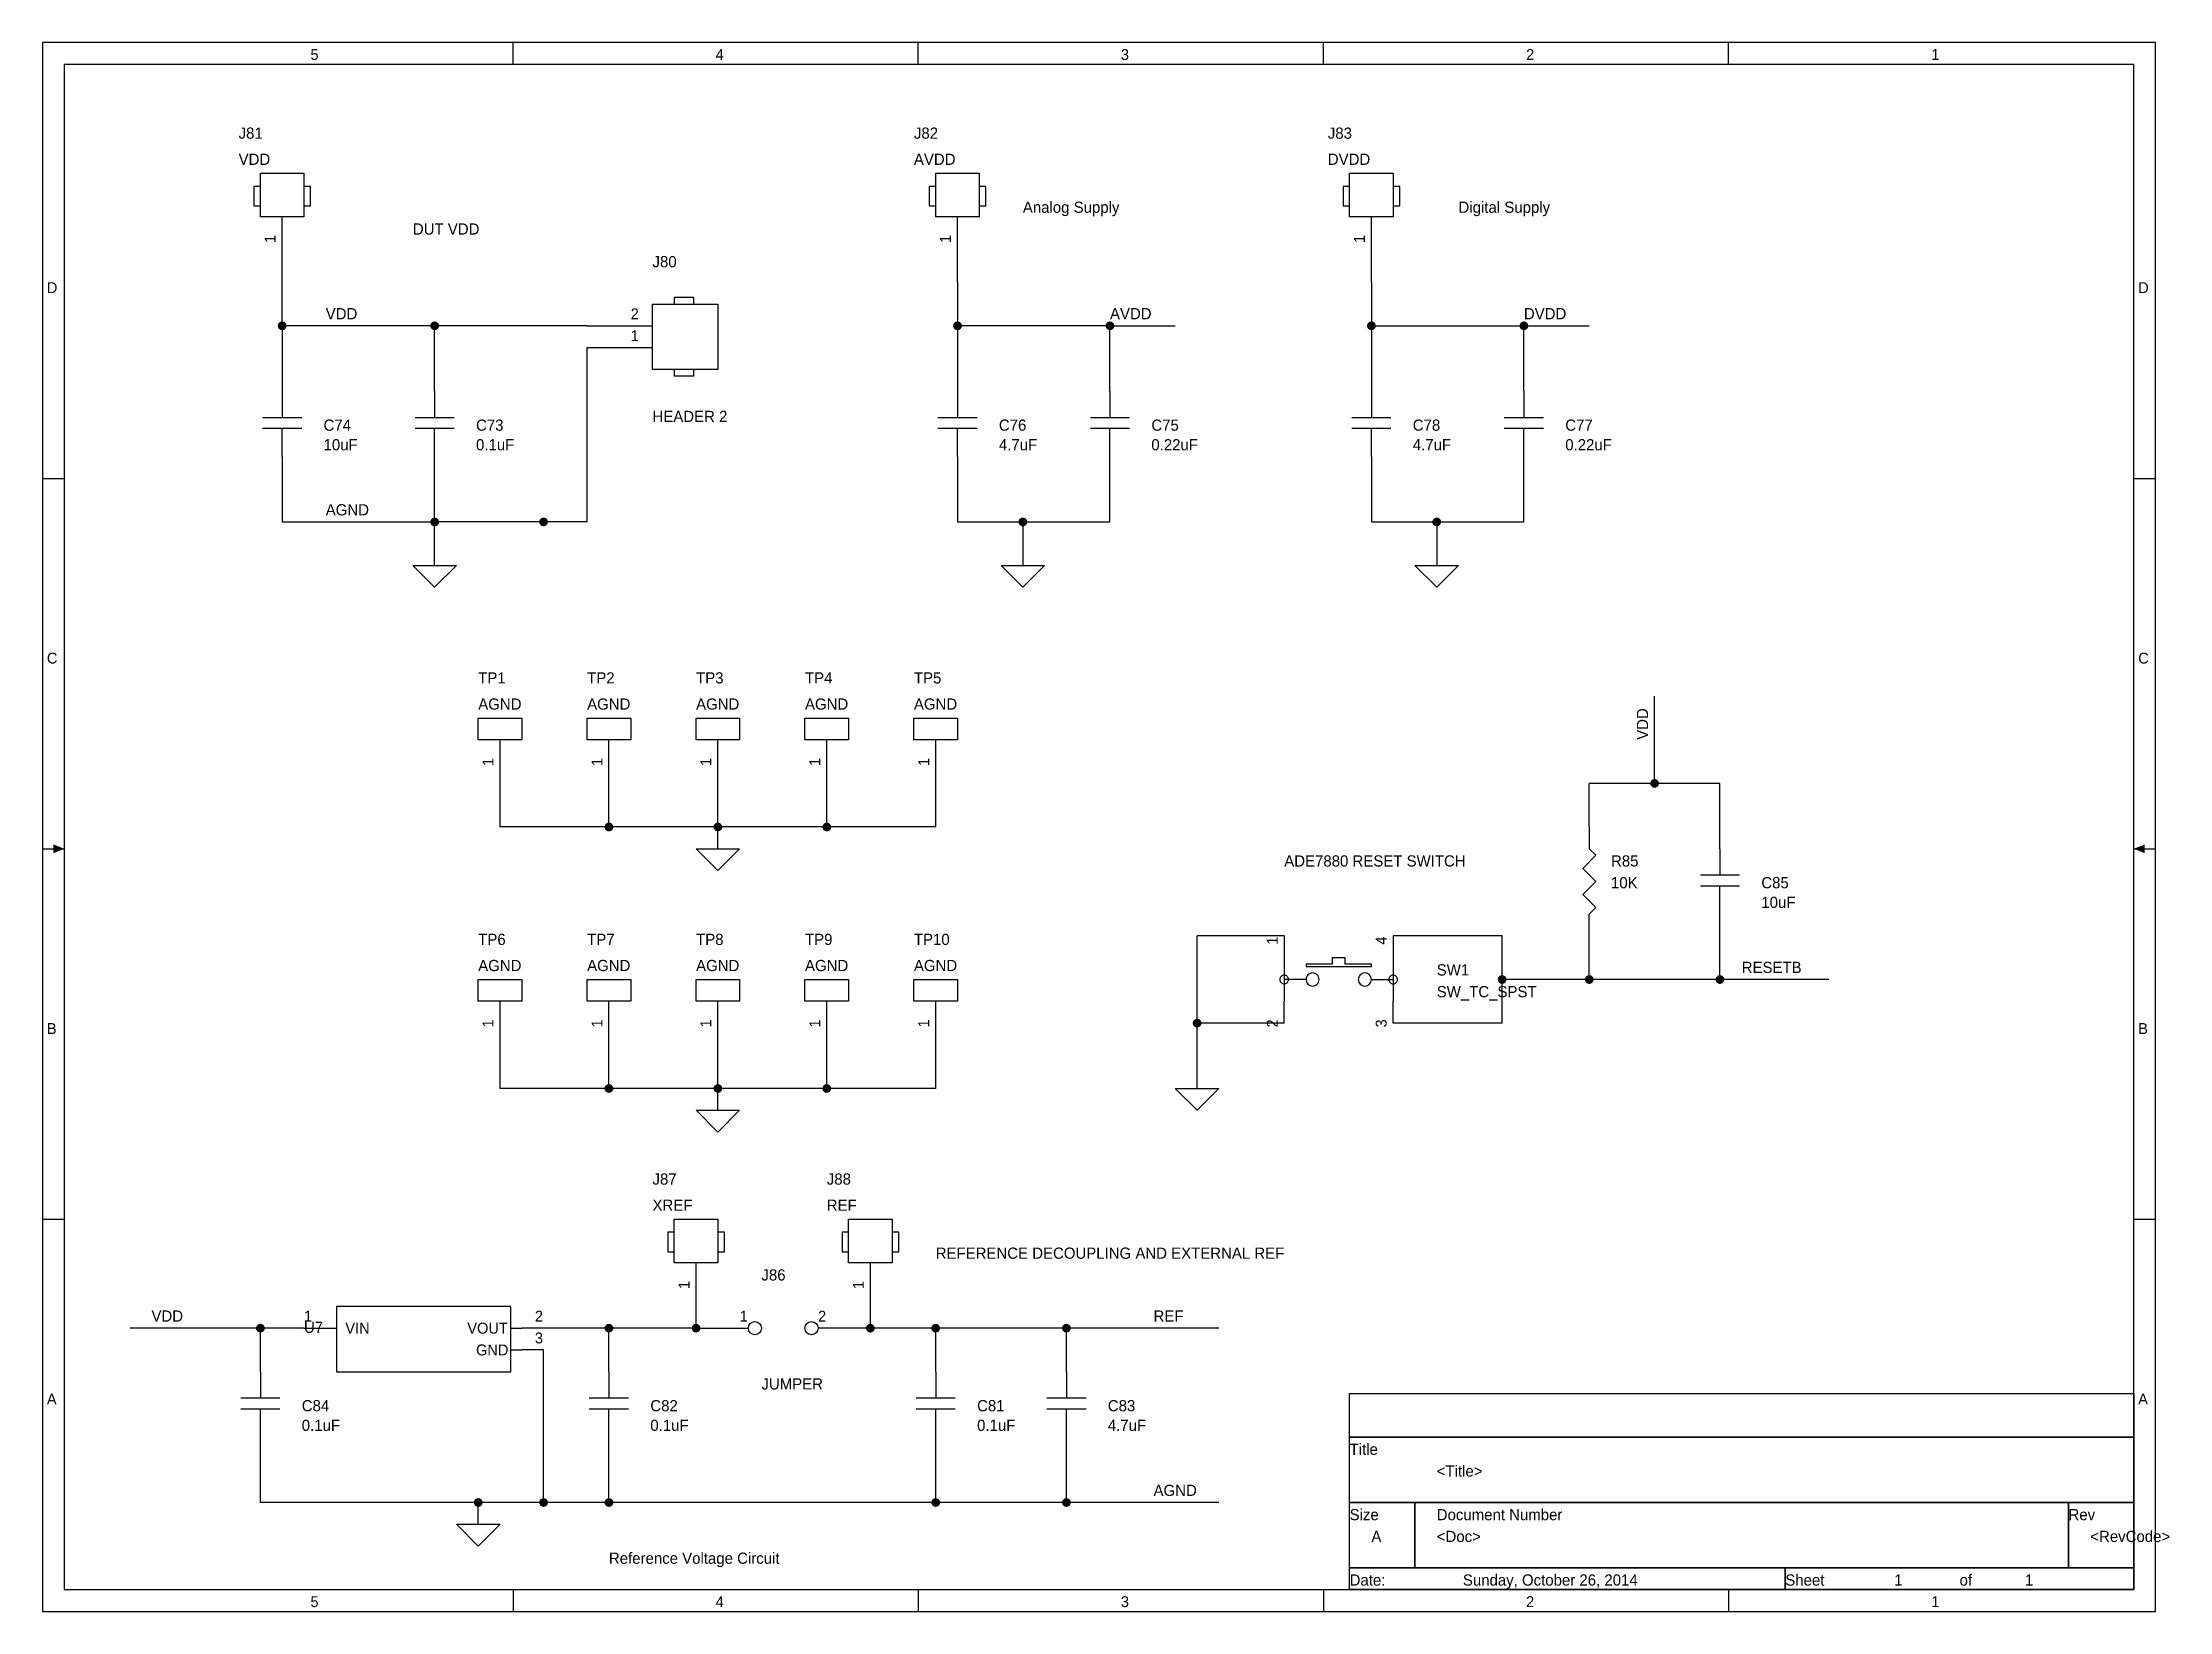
# Model space of a CAD drawing. Extents: x -0.1 to 9.66, y 0.1 to 7.3.
import ezdxf

# ---------------------------------------------------------------- set-up
doc = ezdxf.new("R2010")
doc.units = 0

msp = doc.modelspace()

# ---------------------------------------------------------------- linework, layer by layer
at = {"layer": 'PARTS'}
for p, q in [((1, 6.2), (1, 6.5)), ((4.1, 6.2), (4.1, 6.5)), ((6, 6.2), (6, 6.5)), ((2.4, 6), (2.7, 6)), ((2.4, 5.9), (2.7, 5.9)), ((1, 5.7), (1, 5.6)), ((1.7, 5.7), (1.7, 5.6)), ((4.1, 5.7), (4.1, 5.6)), ((4.8, 5.7), (4.8, 5.6)), ((6, 5.7), (6, 5.6)), ((6.7, 5.7), (6.7, 5.6)), ((1, 5.4), (1, 5.5)), ((1.7, 5.4), (1.7, 5.5)), ((4.1, 5.4), (4.1, 5.5)), ((4.8, 5.4), (4.8, 5.5)), ((6, 5.4), (6, 5.5)), ((6.7, 5.4), (6.7, 5.5)), ((2, 3.8), (2, 4.1)), ((2.5, 3.8), (2.5, 4.1)), ((3, 3.8), (3, 4.1)), ((3.5, 3.8), (3.5, 4.1)), ((4, 3.8), (4, 4.1)), ((7, 3.7), (7, 3.6)), ((7.6, 3.6), (7.6, 3.5)), ((7.6, 3.3), (7.6, 3.4)), ((7, 3.2), (7, 3.3)), ((5.6, 3.2), (5.6, 3.1)), ((6.1, 3.2), (6.1, 3.1)), ((2, 2.6), (2, 2.9)), ((2.5, 2.6), (2.5, 2.9)), ((3, 2.6), (3, 2.9)), ((3.5, 2.6), (3.5, 2.9)), ((4, 2.6), (4, 2.9)), ((5.6, 2.8), (5.6, 2.9)), ((6.1, 2.8), (6.1, 2.9)), ((2.9, 1.4), (2.9, 1.7)), ((3.7, 1.4), (3.7, 1.7)), ((1.1, 1.4), (1.2, 1.4)), ((2.2, 1.4), (2.1, 1.4)), ((2.9, 1.4), (3.14, 1.4)), ((3.7, 1.4), (3.46, 1.4)), ((2.2, 1.3), (2.1, 1.3)), ((0.9, 1.2), (0.9, 1.1)), ((2.5, 1.2), (2.5, 1.1)), ((4, 1.2), (4, 1.1)), ((4.6, 1.2), (4.6, 1.1)), ((0.9, 0.9), (0.9, 1)), ((2.5, 0.9), (2.5, 1)), ((4, 0.9), (4, 1)), ((4.6, 0.9), (4.6, 1))]:
    msp.add_line(p, q, dxfattribs=at)
for points in [[(0.9, 6.64), (0.9, 6.64), (0.87, 6.64), (0.87, 6.55), (0.9, 6.55)], [(1.1, 6.55), (1.1, 6.55), (1.13, 6.55), (1.13, 6.64), (1.1, 6.64)], [(4, 6.64), (4, 6.64), (3.97, 6.64), (3.97, 6.55), (4, 6.55)], [(4.2, 6.55), (4.2, 6.55), (4.23, 6.55), (4.23, 6.64), (4.2, 6.64)], [(5.9, 6.64), (5.9, 6.64), (5.87, 6.64), (5.87, 6.55), (5.9, 6.55)], [(6.1, 6.55), (6.1, 6.55), (6.13, 6.55), (6.13, 6.64), (6.1, 6.64)], [(2.89, 6.1), (2.89, 6.1), (2.89, 6.13), (2.8, 6.13), (2.8, 6.1)], [(2.8, 5.8), (2.8, 5.8), (2.8, 5.77), (2.89, 5.77), (2.89, 5.8)], [(0.91, 5.58), (1.09, 5.58)], [(1, 5.6), (1, 5.58)], [(1.61, 5.58), (1.79, 5.58)], [(1.7, 5.6), (1.7, 5.58)], [(4.01, 5.58), (4.19, 5.58)], [(4.1, 5.6), (4.1, 5.58)], [(4.71, 5.58), (4.89, 5.58)], [(4.8, 5.6), (4.8, 5.58)], [(5.91, 5.58), (6.09, 5.58)], [(6, 5.6), (6, 5.58)], [(6.61, 5.58), (6.79, 5.58)], [(6.7, 5.6), (6.7, 5.58)], [(0.91, 5.53), (1.09, 5.53)], [(1, 5.5), (1, 5.53)], [(1.61, 5.53), (1.79, 5.53)], [(1.7, 5.5), (1.7, 5.53)], [(4.01, 5.53), (4.19, 5.53)], [(4.1, 5.5), (4.1, 5.53)], [(4.71, 5.53), (4.89, 5.53)], [(4.8, 5.5), (4.8, 5.53)], [(5.91, 5.53), (6.09, 5.53)], [(6, 5.5), (6, 5.53)], [(6.61, 5.53), (6.79, 5.53)], [(6.7, 5.5), (6.7, 5.53)], [(1.6, 4.9), (1.8, 4.9)], [(1.7, 4.8), (1.6, 4.9)], [(1.8, 4.9), (1.7, 4.8)], [(4.3, 4.9), (4.5, 4.9)], [(4.4, 4.8), (4.3, 4.9)], [(4.5, 4.9), (4.4, 4.8)], [(6.2, 4.9), (6.4, 4.9)], [(6.3, 4.8), (6.2, 4.9)], [(6.4, 4.9), (6.3, 4.8)], [(2.9, 3.6), (3.1, 3.6)], [(3, 3.5), (2.9, 3.6)], [(3.1, 3.6), (3, 3.5)], [(7.03, 3.57), (6.97, 3.51)], [(7, 3.6), (7.03, 3.57)], [(6.97, 3.51), (7.03, 3.45)], [(7.03, 3.45), (6.97, 3.39)], [(7.51, 3.48), (7.69, 3.48)], [(7.51, 3.43), (7.69, 3.43)], [(7.6, 3.5), (7.6, 3.48)], [(7.6, 3.4), (7.6, 3.43)], [(6.97, 3.39), (7.03, 3.33)], [(7.03, 3.33), (7, 3.3)], [(5.6, 3.1), (5.6, 2.9)], [(5.82, 3.07), (5.7, 3.07)], [(5.7, 3.07), (5.7, 3.06)], [(5.7, 3.06), (6, 3.06)], [(5.88, 3.1), (5.82, 3.1)], [(5.82, 3.1), (5.82, 3.07)], [(5.88, 3.07), (5.88, 3.1)], [(6, 3.07), (5.88, 3.07)], [(6, 3.06), (6, 3.07)], [(6.1, 3.1), (6.1, 2.9)], [(5.7, 3), (5.6, 3)], [(6, 3), (6.1, 3)], [(5.1, 2.5), (5.3, 2.5)], [(5.2, 2.4), (5.1, 2.5)], [(5.3, 2.5), (5.2, 2.4)], [(2.9, 2.4), (3.1, 2.4)], [(3, 2.3), (2.9, 2.4)], [(3.1, 2.4), (3, 2.3)], [(2.8, 1.84), (2.8, 1.84), (2.77, 1.84), (2.77, 1.75), (2.8, 1.75)], [(3, 1.75), (3, 1.75), (3.03, 1.75), (3.03, 1.84), (3, 1.84)], [(3.6, 1.84), (3.6, 1.84), (3.57, 1.84), (3.57, 1.75), (3.6, 1.75)], [(3.8, 1.75), (3.8, 1.75), (3.83, 1.75), (3.83, 1.84), (3.8, 1.84)], [(1.25, 1.5), (1.25, 1.2)], [(2.05, 1.5), (1.25, 1.5)], [(2.05, 1.2), (2.05, 1.5)], [(1.2, 1.4), (1.25, 1.4)], [(2.05, 1.4), (2.1, 1.4)], [(2.05, 1.3), (2.1, 1.3)], [(1.25, 1.2), (2.05, 1.2)], [(0.81, 1.08), (0.99, 1.08)], [(0.9, 1.1), (0.9, 1.08)], [(2.41, 1.08), (2.59, 1.08)], [(2.5, 1.1), (2.5, 1.08)], [(3.91, 1.08), (4.09, 1.08)], [(4, 1.1), (4, 1.08)], [(4.51, 1.08), (4.69, 1.08)], [(4.6, 1.1), (4.6, 1.08)], [(0.81, 1.03), (0.99, 1.03)], [(0.9, 1), (0.9, 1.03)], [(2.41, 1.03), (2.59, 1.03)], [(2.5, 1), (2.5, 1.03)], [(3.91, 1.03), (4.09, 1.03)], [(4, 1), (4, 1.03)], [(4.51, 1.03), (4.69, 1.03)], [(4.6, 1), (4.6, 1.03)], [(1.8, 0.5), (2, 0.5)], [(1.9, 0.4), (1.8, 0.5)], [(2, 0.5), (1.9, 0.4)]]:
    msp.add_lwpolyline(points, dxfattribs=at)
for points in [[(1.1, 6.7), (1.1, 6.5), (0.9, 6.5), (0.9, 6.7)], [(4.2, 6.7), (4.2, 6.5), (4, 6.5), (4, 6.7)], [(6.1, 6.7), (6.1, 6.5), (5.9, 6.5), (5.9, 6.7)], [(3, 5.8), (2.7, 5.8), (2.7, 6.1), (3, 6.1)], [(1.9, 4.1), (1.9, 4.2), (2.1, 4.2), (2.1, 4.1)], [(2.4, 4.1), (2.4, 4.2), (2.6, 4.2), (2.6, 4.1)], [(2.9, 4.1), (2.9, 4.2), (3.1, 4.2), (3.1, 4.1)], [(3.4, 4.1), (3.4, 4.2), (3.6, 4.2), (3.6, 4.1)], [(3.9, 4.1), (3.9, 4.2), (4.1, 4.2), (4.1, 4.1)], [(1.9, 2.9), (1.9, 3), (2.1, 3), (2.1, 2.9)], [(2.4, 2.9), (2.4, 3), (2.6, 3), (2.6, 2.9)], [(2.9, 2.9), (2.9, 3), (3.1, 3), (3.1, 2.9)], [(3.4, 2.9), (3.4, 3), (3.6, 3), (3.6, 2.9)], [(3.9, 2.9), (3.9, 3), (4.1, 3), (4.1, 2.9)], [(3, 1.9), (3, 1.7), (2.8, 1.7), (2.8, 1.9)], [(3.8, 1.9), (3.8, 1.7), (3.6, 1.7), (3.6, 1.9)]]:
    msp.add_lwpolyline(points, close=True, dxfattribs=at)
for points in [[(5.76, 3, 0.0985), (5.7577, 3.0115, 0.0985), (5.7512, 3.0212, 0.0985), (5.7415, 3.0277, 0.0985), (5.73, 3.03, 0.0985), (5.7185, 3.0277, 0.0985), (5.7088, 3.0212, 0.0985), (5.7023, 3.0115, 0.0985), (5.7, 3, 0.0985), (5.7023, 2.9885, 0.0985), (5.7088, 2.9788, 0.0985), (5.7185, 2.9723, 0.0985), (5.73, 2.97, 0.0985), (5.7415, 2.9723, 0.0985), (5.7512, 2.9788, 0.0985), (5.7577, 2.9885, 0.0985)], [(6, 3, 0.0985), (5.9977, 3.0115, 0.0985), (5.9912, 3.0212, 0.0985), (5.9815, 3.0277, 0.0985), (5.97, 3.03, 0.0985), (5.9585, 3.0277, 0.0985), (5.9488, 3.0212, 0.0985), (5.9423, 3.0115, 0.0985), (5.94, 3, 0.0985), (5.9423, 2.9885, 0.0985), (5.9488, 2.9788, 0.0985), (5.9585, 2.9723, 0.0985), (5.97, 2.97, 0.0985), (5.9815, 2.9723, 0.0985), (5.9912, 2.9788, 0.0985), (5.9977, 2.9885, 0.0985)], [(5.62, 3, 0.0985), (5.6185, 3.0077, 0.0985), (5.6141, 3.0141, 0.0985), (5.6077, 3.0185, 0.0985), (5.6, 3.02, 0.0985), (5.5923, 3.0185, 0.0985), (5.5859, 3.0141, 0.0985), (5.5815, 3.0077, 0.0985), (5.58, 3, 0.0985), (5.5815, 2.9923, 0.0985), (5.5859, 2.9859, 0.0985), (5.5923, 2.9815, 0.0985), (5.6, 2.98, 0.0985), (5.6077, 2.9815, 0.0985), (5.6141, 2.9859, 0.0985), (5.6185, 2.9923, 0.0985)], [(6.12, 3, 0.0985), (6.1185, 3.0077, 0.0985), (6.1141, 3.0141, 0.0985), (6.1077, 3.0185, 0.0985), (6.1, 3.02, 0.0985), (6.0923, 3.0185, 0.0985), (6.0859, 3.0141, 0.0985), (6.0815, 3.0077, 0.0985), (6.08, 3, 0.0985), (6.0815, 2.9923, 0.0985), (6.0859, 2.9859, 0.0985), (6.0923, 2.9815, 0.0985), (6.1, 2.98, 0.0985), (6.1077, 2.9815, 0.0985), (6.1141, 2.9859, 0.0985), (6.1185, 2.9923, 0.0985)]]:
    msp.add_lwpolyline(points, format="xyb", close=True, dxfattribs=at)
for centre in [(3.17, 1.4), (3.43, 1.4)]:
    msp.add_circle(centre, 0.03, dxfattribs=at)
at = {"layer": 'TITLE'}
for points in [[(-0.1, 0.1), (9.6, 0.1), (9.6, 7.3), (-0.1, 7.3)], [(0, 0.2), (9.5, 0.2), (9.5, 7.2), (0, 7.2)], [(5.9, 1.1), (9.5, 1.1), (9.5, 0.9), (5.9, 0.9)], [(5.9, 0.9), (9.5, 0.9), (9.5, 0.6), (5.9, 0.6)], [(5.9, 0.6), (6.2, 0.6), (6.2, 0.3), (5.9, 0.3)], [(6.2, 0.6), (9.2, 0.6), (9.2, 0.3), (6.2, 0.3)], [(9.2, 0.6), (9.5, 0.6), (9.5, 0.3), (9.2, 0.3)], [(5.9, 0.3), (7.9, 0.3), (7.9, 0.2), (5.9, 0.2)], [(7.9, 0.3), (9.5, 0.3), (9.5, 0.2), (7.9, 0.2)]]:
    msp.add_lwpolyline(points, close=True, dxfattribs=at)
for points in [[(2.06, 7.2), (2.06, 7.3)], [(3.92, 7.2), (3.92, 7.3)], [(5.78, 7.2), (5.78, 7.3)], [(7.64, 7.2), (7.64, 7.3)], [(-0.1, 5.3), (0, 5.3)], [(9.5, 5.3), (9.6, 5.3)], [(-0.1, 3.6), (0, 3.6)], [(9.5, 3.6), (9.6, 3.6)], [(-0.1, 1.9), (0, 1.9)], [(9.5, 1.9), (9.6, 1.9)], [(2.06, 0.2), (2.06, 0.1)], [(3.92, 0.2), (3.92, 0.1)], [(5.78, 0.2), (5.78, 0.1)], [(7.64, 0.2), (7.64, 0.1)]]:
    msp.add_lwpolyline(points, dxfattribs=at)
for points in [[(0, 3.6), (-0.05, 3.62), (-0.05, 3.58), (-0.05, 3.6)], [(0, 3.6), (-0.05, 3.62), (-0.05, 3.58), (-0.05, 3.6)], [(0, 3.6), (-0.05, 3.62), (-0.05, 3.58), (-0.05, 3.6)], [(9.5, 3.6), (9.55, 3.62), (9.55, 3.58), (9.55, 3.6)], [(9.5, 3.6), (9.55, 3.62), (9.55, 3.58), (9.55, 3.6)], [(9.5, 3.6), (9.55, 3.62), (9.55, 3.58), (9.55, 3.6)]]:
    msp.add_solid(points, dxfattribs=at)
at = {"layer": 'WIRE'}
for points in [[(1, 6), (1, 6.2)], [(4.1, 6.2), (4.1, 6)], [(6, 6.2), (6, 6)], [(1, 6), (1, 5.7)], [(1.7, 6), (1, 6)], [(2.4, 6), (1.7, 6)], [(1.7, 5.7), (1.7, 6)], [(4.8, 6), (4.1, 6)], [(4.1, 6), (4.1, 5.7)], [(4.8, 5.7), (4.8, 6)], [(4.8, 6), (5.1, 6)], [(6, 6), (6.7, 6)], [(6, 6), (6, 5.7)], [(6.7, 5.7), (6.7, 6)], [(6.7, 6), (7, 6)], [(2.4, 5.1), (2.4, 5.9)], [(1, 5.4), (1, 5.1)], [(1.7, 5.1), (1.7, 5.4)], [(4.1, 5.4), (4.1, 5.1)], [(4.8, 5.1), (4.8, 5.4)], [(6, 5.4), (6, 5.1)], [(6.7, 5.1), (6.7, 5.4)], [(1, 5.1), (1.7, 5.1)], [(1.7, 4.9), (1.7, 5.1)], [(2.2, 5.1), (1.7, 5.1)], [(2.4, 5.1), (2.2, 5.1)], [(4.1, 5.1), (4.4, 5.1)], [(4.4, 5.1), (4.4, 4.9)], [(4.4, 5.1), (4.8, 5.1)], [(6, 5.1), (6.3, 5.1)], [(6.3, 5.1), (6.3, 4.9)], [(6.3, 5.1), (6.7, 5.1)], [(7.3, 3.9), (7.3, 4.3)], [(7, 3.7), (7, 3.9)], [(7.3, 3.9), (7, 3.9)], [(7.6, 3.9), (7.3, 3.9)], [(7.6, 3.6), (7.6, 3.9)], [(2, 3.7), (2, 3.8)], [(2.5, 3.7), (2.5, 3.8)], [(3, 3.7), (3, 3.8)], [(3.5, 3.7), (3.5, 3.8)], [(4, 3.7), (4, 3.8)], [(2.5, 3.7), (2, 3.7)], [(3, 3.7), (2.5, 3.7)], [(3.5, 3.7), (3, 3.7)], [(3, 3.6), (3, 3.7)], [(4, 3.7), (3.5, 3.7)], [(7.6, 3), (7.6, 3.3)], [(5.6, 3.2), (5.2, 3.2)], [(5.2, 2.8), (5.2, 3.2)], [(6.6, 3.2), (6.1, 3.2)], [(6.6, 3), (6.6, 3.2)], [(7, 3), (7, 3.2)], [(6.6, 2.8), (6.6, 3)], [(7, 3), (6.6, 3)], [(7.6, 3), (7, 3)], [(8.1, 3), (7.6, 3)], [(5.2, 2.5), (5.2, 2.8)], [(5.6, 2.8), (5.2, 2.8)], [(6.6, 2.8), (6.1, 2.8)], [(2, 2.5), (2, 2.6)], [(2.5, 2.5), (2.5, 2.6)], [(3, 2.5), (3, 2.6)], [(3.5, 2.5), (3.5, 2.6)], [(4, 2.5), (4, 2.6)], [(2.5, 2.5), (2, 2.5)], [(3, 2.5), (2.5, 2.5)], [(3.5, 2.5), (3, 2.5)], [(3, 2.4), (3, 2.5)], [(4, 2.5), (3.5, 2.5)], [(0.9, 1.4), (0.3, 1.4)], [(1.1, 1.4), (0.9, 1.4)], [(0.9, 1.2), (0.9, 1.4)], [(2.5, 1.4), (2.2, 1.4)], [(2.5, 1.2), (2.5, 1.4)], [(2.9, 1.4), (2.5, 1.4)], [(4, 1.4), (3.7, 1.4)], [(4.6, 1.4), (4, 1.4)], [(4, 1.2), (4, 1.4)], [(5.3, 1.4), (4.6, 1.4)], [(4.6, 1.2), (4.6, 1.4)], [(2.2, 0.6), (2.2, 1.3)], [(0.9, 0.6), (0.9, 0.9)], [(2.5, 0.6), (2.5, 0.9)], [(4, 0.6), (4, 0.9)], [(4.6, 0.6), (4.6, 0.9)], [(1.9, 0.6), (0.9, 0.6)], [(1.9, 0.5), (1.9, 0.6)], [(2.2, 0.6), (1.9, 0.6)], [(2.5, 0.6), (2.2, 0.6)], [(4, 0.6), (2.5, 0.6)], [(4.6, 0.6), (4, 0.6)], [(5.3, 0.6), (4.6, 0.6)]]:
    msp.add_lwpolyline(points, dxfattribs=at)
at = {"layer": 'WIRE', "const_width": 0.02}
for points in [[(0.99, 6, 1), (1.01, 6, 1)], [(1.69, 6, 1), (1.71, 6, 1)], [(4.09, 6, 1), (4.11, 6, 1)], [(4.79, 6, 1), (4.81, 6, 1)], [(5.99, 6, 1), (6.01, 6, 1)], [(6.69, 6, 1), (6.71, 6, 1)], [(1.69, 5.1, 1), (1.71, 5.1, 1)], [(2.19, 5.1, 1), (2.21, 5.1, 1)], [(4.39, 5.1, 1), (4.41, 5.1, 1)], [(6.29, 5.1, 1), (6.31, 5.1, 1)], [(7.29, 3.9, 1), (7.31, 3.9, 1)], [(2.49, 3.7, 1), (2.51, 3.7, 1)], [(2.99, 3.7, 1), (3.01, 3.7, 1)], [(3.49, 3.7, 1), (3.51, 3.7, 1)], [(6.59, 3, 1), (6.61, 3, 1)], [(6.99, 3, 1), (7.01, 3, 1)], [(7.59, 3, 1), (7.61, 3, 1)], [(5.19, 2.8, 1), (5.21, 2.8, 1)], [(2.49, 2.5, 1), (2.51, 2.5, 1)], [(2.99, 2.5, 1), (3.01, 2.5, 1)], [(3.49, 2.5, 1), (3.51, 2.5, 1)], [(0.89, 1.4, 1), (0.91, 1.4, 1)], [(2.49, 1.4, 1), (2.51, 1.4, 1)], [(2.89, 1.4, 1), (2.91, 1.4, 1)], [(3.69, 1.4, 1), (3.71, 1.4, 1)], [(3.99, 1.4, 1), (4.01, 1.4, 1)], [(4.59, 1.4, 1), (4.61, 1.4, 1)], [(1.89, 0.6, 1), (1.91, 0.6, 1)], [(2.19, 0.6, 1), (2.21, 0.6, 1)], [(2.49, 0.6, 1), (2.51, 0.6, 1)], [(3.99, 0.6, 1), (4.01, 0.6, 1)], [(4.59, 0.6, 1), (4.61, 0.6, 1)]]:
    msp.add_lwpolyline(points, format="xyb", close=True, dxfattribs=at)

# ---------------------------------------------------------------- texts
at = {"layer": 'COMMENTS'}
for s, p in [('Analog Supply', (4.4, 6.5186)), ('Digital Supply', (6.4, 6.5186)), ('DUT VDD', (1.6, 6.4186)), ('ADE7880 RESET SWITCH', (5.6, 3.5186)), ('REFERENCE DECOUPLING AND EXTERNAL REF', (4, 1.7186)), ('Reference Voltage Circuit', (2.5, 0.3186))]:
    msp.add_text(s, height=0.0514, dxfattribs=at).set_placement(p)
at = {"layer": 'PARTS'}
for s, p in [('1', (0.97, 6.38)), ('1', (4.07, 6.38)), ('1', (5.97, 6.38)), ('1', (1.97, 3.98)), ('1', (2.47, 3.98)), ('1', (2.97, 3.98)), ('1', (3.47, 3.98)), ('1', (3.97, 3.98)), ('1', (5.57, 3.16)), ('4', (6.07, 3.16)), ('1', (1.97, 2.78)), ('1', (2.47, 2.78)), ('1', (2.97, 2.78)), ('1', (3.47, 2.78)), ('1', (3.97, 2.78)), ('2', (5.57, 2.78)), ('3', (6.07, 2.78)), ('1', (2.87, 1.58)), ('1', (3.67, 1.58))]:
    msp.add_text(s, height=0.05, rotation=90, dxfattribs=at).set_placement(p)
for s, p in [('2', (2.6, 6.03)), ('1', (2.6, 5.93)), ('1', (1.1, 1.43)), ('2', (2.16, 1.43)), ('1', (3.1, 1.43)), ('2', (3.46, 1.43)), ('VIN', (1.29, 1.375)), ('VOUT', (1.85, 1.375)), ('3', (2.16, 1.33)), ('GND', (1.89, 1.275))]:
    msp.add_text(s, height=0.05, dxfattribs=at).set_placement(p)
at = {"layer": 'PARTTEXT'}
for s, p in [('J81', (0.8, 6.8586)), ('J82', (3.9, 6.8586)), ('J83', (5.8, 6.8586)), ('VDD', (0.8, 6.7386)), ('AVDD', (3.9, 6.7386)), ('DVDD', (5.8, 6.7386)), ('J80', (2.7, 6.2686)), ('C74', (1.19, 5.5186)), ('C73', (1.89, 5.5186)), ('HEADER 2', (2.7, 5.5586)), ('C76', (4.29, 5.5186)), ('C75', (4.99, 5.5186)), ('C78', (6.19, 5.5186)), ('C77', (6.89, 5.5186)), ('10uF', (1.19, 5.4286)), ('0.1uF', (1.89, 5.4286)), ('4.7uF', (4.29, 5.4286)), ('0.22uF', (4.99, 5.4286)), ('4.7uF', (6.19, 5.4286)), ('0.22uF', (6.89, 5.4286)), ('TP1', (1.9, 4.3586)), ('TP2', (2.4, 4.3586)), ('TP3', (2.9, 4.3586)), ('TP4', (3.4, 4.3586)), ('TP5', (3.9, 4.3586)), ('AGND', (1.9, 4.2386)), ('AGND', (2.4, 4.2386)), ('AGND', (2.9, 4.2386)), ('AGND', (3.4, 4.2386)), ('AGND', (3.9, 4.2386)), ('R85', (7.1, 3.5186)), ('10K', (7.1, 3.4186)), ('C85', (7.79, 3.4186)), ('10uF', (7.79, 3.3286)), ('TP6', (1.9, 3.1586)), ('TP7', (2.4, 3.1586)), ('TP8', (2.9, 3.1586)), ('TP9', (3.4, 3.1586)), ('TP10', (3.9, 3.1586)), ('AGND', (1.9, 3.0386)), ('AGND', (2.4, 3.0386)), ('AGND', (2.9, 3.0386)), ('AGND', (3.4, 3.0386)), ('AGND', (3.9, 3.0386)), ('SW1', (6.3, 3.0186)), ('SW_TC_SPST', (6.3, 2.9186)), ('J87', (2.7, 2.0586)), ('J88', (3.5, 2.0586)), ('XREF', (2.7, 1.9386)), ('REF', (3.5, 1.9386)), ('J86', (3.2, 1.6186)), ('U7', (1.1, 1.3786)), ('JUMPER', (3.2, 1.1186)), ('0.1uF', (1.09, 0.9286)), ('C84', (1.09, 1.0186)), ('0.1uF', (2.69, 0.9286)), ('C82', (2.69, 1.0186)), ('0.1uF', (4.19, 0.9286)), ('C81', (4.19, 1.0186)), ('4.7uF', (4.79, 0.9286)), ('C83', (4.79, 1.0186)), ('Title', (5.9, 0.8186)), ('Size', (5.9, 0.5186)), ('Document Number', (6.3, 0.5186)), ('Rev', (9.2, 0.5186)), ('Date:', (5.9, 0.2186)), ('Sheet', (7.9, 0.2186)), ('of', (8.7, 0.2186))]:
    msp.add_text(s, height=0.0514, dxfattribs=at).set_placement(p)
at = {"layer": 'TITLE'}
for s, height, p in [('5', 0.05, (1.13, 7.22)), ('4', 0.05, (2.99, 7.22)), ('3', 0.05, (4.85, 7.22)), ('2', 0.05, (6.71, 7.22)), ('1', 0.05, (8.57, 7.22)), ('D', 0.05, (-0.08, 6.15)), ('D', 0.05, (9.52, 6.15)), ('C', 0.05, (-0.08, 4.45)), ('C', 0.05, (9.52, 4.45)), ('B', 0.05, (-0.08, 2.75)), ('B', 0.05, (9.52, 2.75)), ('A', 0.05, (-0.08, 1.05)), ('A', 0.05, (9.52, 1.05)), ('<Title>', 0.0514, (6.3, 0.7186)), ('A', 0.0514, (6, 0.4186)), ('<Doc>', 0.0514, (6.3, 0.4186)), ('<RevCode>', 0.0514, (9.3, 0.4186)), ('Sunday, October 26, 2014', 0.0514, (6.42, 0.2186)), ('1', 0.0514, (8.4, 0.2186)), ('1', 0.0514, (9, 0.2186)), ('5', 0.05, (1.13, 0.12)), ('4', 0.05, (2.99, 0.12)), ('3', 0.05, (4.85, 0.12)), ('2', 0.05, (6.71, 0.12)), ('1', 0.05, (8.57, 0.12))]:
    msp.add_text(s, height=height, dxfattribs=at).set_placement(p)
at = {"layer": 'WIRETEXT'}
for s, p in [('VDD', (1.2, 6.03)), ('AVDD', (4.8, 6.03)), ('DVDD', (6.7, 6.03)), ('AGND', (1.2, 5.13)), ('RESETB', (7.7, 3.03)), ('VDD', (0.4, 1.43)), ('REF', (5, 1.43)), ('AGND', (5, 0.63))]:
    msp.add_text(s, height=0.0514, dxfattribs=at).set_placement(p)
msp.add_text('VDD', height=0.0514, rotation=90, dxfattribs=at).set_placement((7.27, 4.1))

doc.saveas('drawing.dxf')
